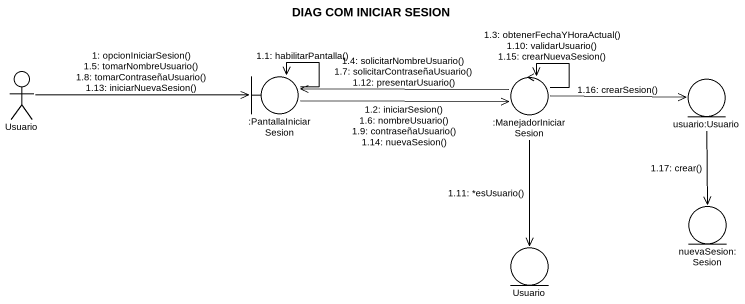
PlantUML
@startuml
title DIAG COM INICIAR SESION
actor Usuario
boundary ":PantallaIniciarSesion" as PantallaIniciarSesion
control ":ManejadorIniciarSesion" as ManejadorIniciarSesion
entity "usuario:Usuario" as usuario_Usuario
entity "nuevaSesion:Sesion" as nuevaSesion_Sesion
entity "Usuario" as Usuario_2
Usuario -right-> PantallaIniciarSesion : 1: opcionIniciarSesion()\n1.5: tomarNombreUsuario()\n1.8: tomarContraseñaUsuario()\n1.13: iniciarNuevaSesion()
PantallaIniciarSesion --> PantallaIniciarSesion : 1.1: habilitarPantalla()
PantallaIniciarSesion -right-> ManejadorIniciarSesion : 1.2: iniciarSesion()\n1.6: nombreUsuario()\n1.9: contraseñaUsuario()\n1.14: nuevaSesion()
ManejadorIniciarSesion --> ManejadorIniciarSesion : 1.3: obtenerFechaYHoraActual()\n1.10: validarUsuario()\n1.15: crearNuevaSesion()
ManejadorIniciarSesion -left-> PantallaIniciarSesion : 1.4: solicitarNombreUsuario()\n1.7: solicitarContraseñaUsuario()\n1.12: presentarUsuario()
ManejadorIniciarSesion --> Usuario_2 : 1.11: *esUsuario()
ManejadorIniciarSesion -right-> usuario_Usuario : 1.16: crearSesion()
usuario_Usuario --> nuevaSesion_Sesion : 1.17: crear()
@enduml
